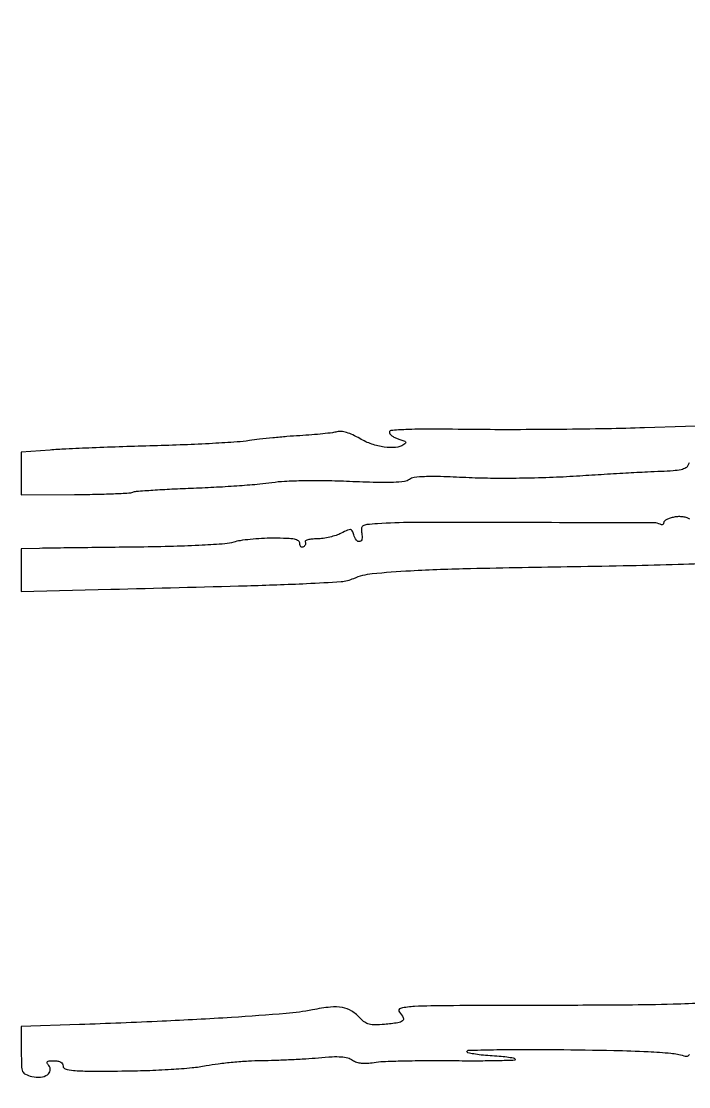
# Model space of a CAD drawing. Extents: x 0 to 5034, y 0 to 2560.
# Drawn here: x 0 to 191.7, y 973.5 to 1279.4 of the extents above; entities that cross this region are included whole.
import ezdxf

# ---------------------------------------------------------------- set-up
doc = ezdxf.new("R2010")
doc.units = 0

msp = doc.modelspace()

# ---------------------------------------------------------------- linework, layer by layer
for points in [[(524.94203, 1406.5, -0.000002), (524.957967, 1420.439069, -0.000002), (524.972858, 1433.372917, -0.000002), (524.985445, 1444.229163, -0.000017)], [(202.5, 1163.5), (179, 1162.715236, -0.003723), (168.190825, 1162.43482, -0.002075), (155.022829, 1162.24597, -0.00207), (141.700516, 1162.165369, -0.003356), (130.375589, 1162.219745, 0.00194), (117.399976, 1162.318793, 0.010815), (110.44133, 1162.194393, 0.011953), (106.158703, 1161.922472, 0.498532), (105.73589, 1161.245877, 0.116), (106.095723, 1160.716938, 0.044131), (106.808104, 1160.170594, 0.040712), (107.718786, 1159.691075, 0.039364), (108.705322, 1159.359111, -0.019536), (109.878882, 1159.015322, -0.148386), (110.343051, 1158.684884, -0.348782), (110.338067, 1158.320237, -0.08044), (109.845021, 1157.883056, -0.119623), (107.482441, 1157.082343, -0.055968), (104.233072, 1157.157641, -0.050591), (100.648727, 1158.019933, -0.048265), (97.249983, 1159.593652, 0.022173), (95.208623, 1160.671376, 0.037562), (93.404788, 1161.363401, 0.046185), (91.870552, 1161.672703, 0.096652), (90.662126, 1161.56843, -0.038068), (89.353017, 1161.299405, -0.005476), (86.638249, 1160.984091, -0.006189), (83.412884, 1160.68554, -0.005254), (80, 1160.448249, 0.005581), (76.306828, 1160.189042, 0.004147), (72.234375, 1159.823474, 0.004192), (68.397449, 1159.414441, 0.009457), (65.5, 1159.025318, -0.021217), (61.95668, 1158.63403, -0.003332), (54.946875, 1158.206664, -0.003698), (46.6714, 1157.818829, -0.00322), (38, 1157.532606, 0.001699), (29.163671, 1157.267847, 0.001736), (20.392187, 1156.944716, 0.001682), (12.775992, 1156.612001, 0.007247), (8.25, 1156.333231), (0, 1155.704945), (0, 1149.577469), (0, 1143.449992), (15.25, 1143.551664, 0.003535), (21.201863, 1143.633435, 0.005109), (26.460938, 1143.796662, 0.002748), (30.898342, 1144.004227, 0.080742), (32, 1144.242925, -0.074668), (33.108569, 1144.497173, -0.002337), (37.759375, 1144.831283, -0.004512), (43.260657, 1145.150814, -0.003106), (49.5, 1145.417912, 0.004297), (56.102344, 1145.716315, 0.004276), (62.709375, 1146.128554, 0.004193), (68.477153, 1146.586618, 0.016696), (72, 1147.01507, -0.026442), (75.610275, 1147.382938, -0.00812), (81.087024, 1147.56063, -0.007765), (87.487858, 1147.564884, -0.006635), (94.2309, 1147.375118, 0.003947), (101.98979, 1147.115008, 0.014872), (106.854307, 1147.135068, 0.019444), (110.064122, 1147.368992, 0.146304), (111.449974, 1147.958482, -0.144586), (112.81257, 1148.5435, -0.021386), (115.831682, 1148.772161, -0.015841), (120.415051, 1148.777423, -0.004211), (127.719074, 1148.492756, 0.009453), (134.750527, 1148.292507, 0.005621), (143.130144, 1148.306555, 0.005551), (151.73817, 1148.513354, 0.007541), (159.5, 1148.903338, -0.001198), (166.539417, 1149.346608, -0.001172), (173.632673, 1149.759527, -0.001153), (179.86028, 1150.093007, -0.004421), (183.738887, 1150.25736, 0.010371), (187.247917, 1150.447901, 0.036075), (189.492707, 1150.780524, 0.059861), (190.896668, 1151.275265, 0.187654), (191.560307, 1152, -0.054868), (191.927459, 1152.705139, -0.308526)], [(192, 1136.439171, 0.090262), (191.200192, 1136.871721, 0.04463), (190.071164, 1137.131946, 0.041323), (188.785122, 1137.202403, 0.040857), (187.5, 1137.06107, 0.029962), (186.351089, 1136.766345, 0.042865), (185.38125, 1136.360077, 0.05037), (184.699777, 1135.910643, 0.225488), (184.5, 1135.490179, -0.114871), (184.421385, 1135.152506, -0.165887), (184.20625, 1134.93774, -0.146635), (183.88194, 1134.883883, -0.084454), (183.5, 1135, 0.115782), (181.787941, 1135.406487, 0.000138), (145.482694, 1135.489834, 0.000797), (112.291411, 1135.503974, 0.016459), (102.318655, 1135.163948, 0.009532), (99.259699, 1134.90004, 0.110146), (98.125127, 1134.518338, 0.244438), (97.687715, 1133.800691, 0.064286), (97.771699, 1132.413948, -0.077594), (97.828579, 1130.741889, -0.327546), (97.182162, 1130.053464, -0.297409), (96.258725, 1130.437765, -0.072865), (95.502499, 1131.992125, 0.043553), (95.036731, 1133.111254, 0.247393), (94.523065, 1133.465934, 0.138367), (93.733833, 1133.34203, 0.011635), (91.861601, 1132.428431, -0.040291), (90.427754, 1131.827762, -0.021916), (88.587386, 1131.313771, -0.021703), (86.65801, 1130.952461, -0.031992), (84.940211, 1130.818611, 0.019824), (83.474091, 1130.740183, 0.039004), (82.324455, 1130.541594, 0.060118), (81.61543, 1130.267313, 0.433195), (81.530034, 1129.951404, -0.124182), (81.643478, 1129.592911, -0.10078), (81.586446, 1129.192567, -0.090592), (81.366629, 1128.811373, -0.078525), (81.016312, 1128.510081, -0.136093), (80.63036, 1128.397824, -0.190788), (80.298542, 1128.524436, -0.140899), (80.074611, 1128.890269, -0.067432), (80, 1129.440983, 0.2412), (79.599453, 1130.222998, 0.106836), (78.506171, 1130.699752, 0.042578), (76.377742, 1130.941823, 0.007036), (72.243398, 1131, 0.012886), (69.017518, 1130.916852, 0.012183), (65.739112, 1130.667528, 0.012235), (62.849095, 1130.305151, 0.04105), (60.993398, 1129.86818, -0.060338), (58.49862, 1129.381174, -0.005129), (51.967728, 1128.975753, -0.00632), (43.759999, 1128.654665, -0.003784), (34, 1128.470266, 0.000166), (24.617248, 1128.360904, 0.000204), (15.860937, 1128.25235, 0.000169), (8.501519, 1128.155617, 0.00149), (5.25, 1128.102086), (0, 1128), (0, 1121.841713), (0, 1115.683426), (25.75, 1116.342768, 0.000481), (64.866857, 1117.382041, 0.004366), (81.936893, 1118.001209, 0.006875), (91.834625, 1118.583246, 0.084289), (95.5, 1119.482814, -0.07761), (100.755845, 1120.846911, -0.011326), (111.78657, 1121.691027, -0.008012), (128.982862, 1122.33963, -0.001742), (158.668154, 1122.879724, 0.001663), (174.889408, 1123.172297, 0.002698), (188.672352, 1123.541171, 0.00042), (200.866605, 1123.943647, 0.190387)], [(196.111092, 997.548348, -0.005219), (187.193113, 997.19978, -0.005491), (173.847815, 996.964252, -0.001286), (151.48527, 996.872707, 0.000577), (122.25755, 996.794498, 0.010555), (112.963121, 996.562661, 0.042887), (108.956153, 996.031593, 0.575511), (108.593886, 994.896257, -0.059766), (109.695034, 993.341292, -0.362851), (109.513882, 992.444734, -0.136387), (108.175496, 991.872279, -0.010612), (104.270377, 991.433669, -0.01739), (101.575355, 991.283, -0.065183), (99.893991, 991.467188, -0.091845), (98.629735, 992.03552, -0.058035), (97.412139, 993.106861, 0.067185), (94.918211, 995.22183, 0.097918), (92.242841, 996.271765, 0.072004), (88.780696, 996.393002, 0.022556), (83.638863, 995.595574, -0.029729), (76.047561, 994.529469, -0.004259), (60.389578, 993.406971, -0.004413), (40.499924, 992.327459, -0.002611), (16.75, 991.372799), (0, 990.787094), (0, 983.973002, 0.00649), (0.057938, 979.509502, 0.090265), (0.386073, 977.939216, 0.194096), (1.205498, 977.09326, 0.050468), (3.040959, 976.491004, 0.071744), (5.559146, 976.306947, 0.12683), (7.522994, 976.963403, 0.219758), (8.303621, 978.199572, 0.208791), (7.889886, 979.632679, -0.055364), (7.43131, 980.329404, -0.336676), (7.502995, 980.727831, -0.169807), (8.023895, 980.952292, -0.017617), (9.377555, 981, -0.042762), (10.503102, 980.903562, -0.090109), (11.323719, 980.603383, -0.125314), (11.819057, 980.113622, -0.136267), (12, 979.462021, 0.338579), (12.638786, 978.626828, 0.045298), (14.96659, 978.216681, 0.020235), (19.353402, 978.026144, 0.002558), (28.834933, 978.046744, 0.00662), (36.05814, 978.19505, 0.00738), (43.017614, 978.533051, 0.007703), (49.034934, 979.007559, 0.02359), (53.084933, 979.583545, -0.015499), (56.535256, 980.131324, -0.008331), (60.818699, 980.603499, -0.008289), (65.206079, 980.940012, -0.012867), (69, 981.069971, 0.006087), (72.823428, 981.149065, 0.003788), (77.305026, 981.330374, 0.0038), (81.723396, 981.576332, 0.006869), (85.336258, 981.854882, -0.009421), (89.28492, 982.13906, -0.030317), (91.918098, 982.119018, -0.046554), (93.779009, 981.816285, -0.089413), (95.146992, 981.18449, 0.070083), (96.292023, 980.601304, 0.055774), (97.646892, 980.298749, 0.045253), (99.288794, 980.269475, 0.023995), (101.310734, 980.514506, -0.032609), (103.904904, 980.783666, -0.003851), (109.703427, 980.960516, -0.004594), (116.608772, 981.054434, -0.00375), (123.998806, 981.031611, 0.003113), (131.050241, 981.000841, 0.005468), (136.881387, 981.075465, 0.001717), (141.779273, 981.208555, 0.657169), (141.877353, 981.455981, 0.156663), (141.371742, 981.715746, 0.00769), (139.490432, 981.997036, 0.011841), (137.209567, 982.247467, 0.008219), (134.622667, 982.426869, -0.012164), (132.080336, 982.62334, -0.019914), (129.941768, 982.927492, -0.014796), (128.277677, 983.283378, -0.350633), (128.004121, 983.638748, -0.401176), (128.348211, 983.98555, -0.001096), (135.576461, 984.159704, -0.005225), (143.888959, 984.254861, -0.003136), (153.76, 984.202798, -0.001826), (170.154255, 983.953636, -0.007564), (180.052088, 983.617225, -0.011263), (186.553447, 983.150749, -0.051905), (190.25, 982.409611, 0.05984), (191.012047, 982.269327, 0.148965), (191.557703, 982.398956, 0.174128), (191.885807, 982.790874, 0.088279)]]:
    msp.add_lwpolyline(points, format="xyb")

doc.saveas('drawing.dxf')
